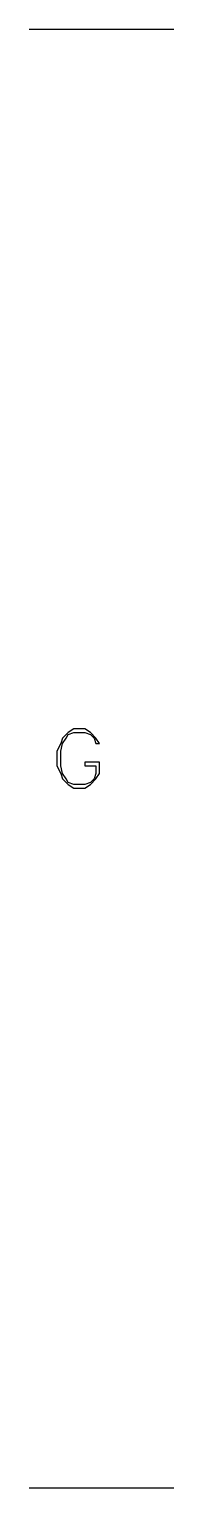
# Model space of a CAD drawing. Header units: millimetres. Extents: x 43 to 1147, y -811 to -31.
# Drawn here: x 42.9 to 52.2, y -701.9 to -607.6 of the extents above; entities that cross this region are included whole.
import ezdxf

# ---------------------------------------------------------------- set-up
doc = ezdxf.new("R2010")
doc.units = ezdxf.units.MM
doc.layers.add('EDITED_LINES', color=4, linetype='Continuous')

msp = doc.modelspace()

# ---------------------------------------------------------------- linework, layer by layer
at = {"layer": 'EDITED_LINES'}
for p, q in [((42.88, -607.6), (52.24, -607.6)), ((45.04, -653.44), (44.92, -653.8)), ((45.4, -653.08), (45.04, -653.44)), ((45.04, -653.8), (45.28, -653.44)), ((45.28, -653.44), (45.4, -653.2)), ((45.76, -652.84), (45.4, -653.08)), ((45.4, -653.2), (45.76, -653.08)), ((46.48, -652.84), (45.76, -652.84)), ((45.76, -653.08), (46.48, -653.08)), ((46.84, -653.08), (46.48, -652.84)), ((46.48, -653.08), (46.84, -653.2)), ((47.2, -653.44), (46.84, -653.08)), ((46.84, -653.2), (47.08, -653.44)), ((47.08, -653.44), (47.2, -653.8)), ((47.44, -653.8), (47.2, -653.44)), ((44.92, -653.8), (44.68, -654.28)), ((44.68, -654.28), (44.68, -655.24)), ((44.92, -654.28), (45.04, -653.8)), ((44.92, -655.24), (44.92, -654.28)), ((47.2, -653.8), (47.44, -653.8)), ((44.68, -655.24), (44.92, -655.72)), ((45.04, -655.72), (44.92, -655.24)), ((46.48, -655), (46.48, -655.24)), ((47.44, -655), (46.48, -655)), ((46.48, -655.24), (47.2, -655.24)), ((47.2, -655.24), (47.2, -655.72)), ((47.44, -655.72), (47.44, -655)), ((44.92, -655.72), (45.04, -656.08)), ((45.28, -656.08), (45.04, -655.72)), ((45.04, -656.08), (45.4, -656.44)), ((45.4, -656.32), (45.28, -656.08)), ((45.76, -656.44), (45.4, -656.32)), ((45.4, -656.44), (45.76, -656.68)), ((46.48, -656.44), (45.76, -656.44)), ((46.84, -656.32), (46.48, -656.44)), ((46.48, -656.68), (46.84, -656.44)), ((47.08, -656.08), (46.84, -656.32)), ((46.84, -656.44), (47.2, -656.08)), ((47.2, -655.72), (47.08, -656.08)), ((47.2, -656.08), (47.44, -655.72)), ((45.76, -656.68), (46.48, -656.68)), ((42.88, -701.92), (52.24, -701.92))]:
    msp.add_line(p, q, dxfattribs=at)

doc.saveas('drawing.dxf')
